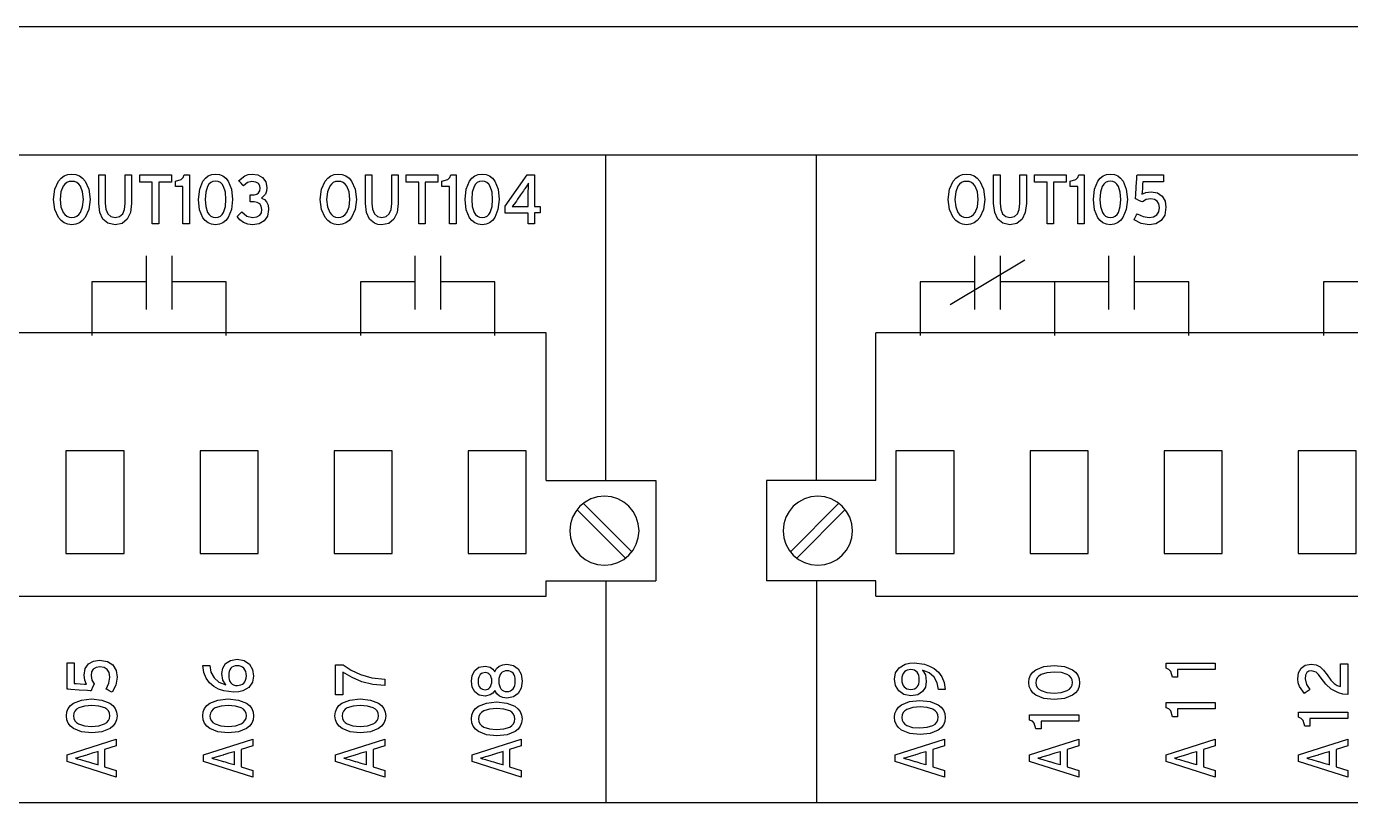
# Model space of a CAD drawing. Extents: x 0.2 to 17.5, y 0.2 to 4.9.
# Drawn here: x 2.579 to 5.535, y 3.139 to 4.874 of the extents above; entities that cross this region are included whole.
import ezdxf

# ---------------------------------------------------------------- set-up
doc = ezdxf.new("R2010")
doc.units = 0
doc.header["$MEASUREMENT"] = 0
doc.layers.get('0').update_dxf_attribs({"linetype": 'CONTINUOUS'})

msp = doc.modelspace()

# ---------------------------------------------------------------- linework, layer by layer
at = {"color": 7}
for p, q in [((0.4077, 4.874), (17.2567, 4.874)), ((3.8725, 3.8591), (3.8725, 4.5861)), ((4.3425, 3.8591), (4.3425, 4.5861)), ((2.8464, 4.2416), (2.8464, 4.3616)), ((2.9031, 4.3616), (2.9031, 4.2416)), ((3.4463, 4.2416), (3.4463, 4.3616)), ((3.5029, 4.3616), (3.5029, 4.2416)), ((4.8077, 4.3515), (4.641, 4.2514)), ((4.696, 4.2416), (4.696, 4.3616)), ((4.7526, 4.3616), (4.7526, 4.2416)), ((4.9959, 4.2416), (4.9959, 4.3616)), ((5.0525, 4.3616), (5.0525, 4.2416)), ((4.8742, 4.3033), (4.7526, 4.3033)), ((3.7394, 4.189), (1.4245, 4.189)), ((3.7394, 3.8591), (3.7394, 4.189)), ((6.7903, 4.189), (4.4754, 4.189)), ((4.4754, 3.8591), (4.4754, 4.189)), ((3.7394, 3.8591), (3.9839, 3.8591)), ((3.9839, 3.8591), (3.9839, 3.6346)), ((4.2309, 3.8591), (4.2309, 3.6346)), ((4.4754, 3.8591), (4.2309, 3.8591)), ((3.9163, 3.6858), (3.8077, 3.794)), ((3.9303, 3.6997), (3.822, 3.8083)), ((4.2845, 3.6997), (4.3928, 3.8083)), ((4.2986, 3.6858), (4.4069, 3.794)), ((3.7394, 3.6004), (3.7394, 3.6346)), ((3.7394, 3.6346), (3.9839, 3.6346)), ((3.8725, 3.6346), (3.8725, 3.1392)), ((4.4754, 3.6346), (4.2309, 3.6346)), ((4.3425, 3.6346), (4.3425, 3.1392)), ((4.4754, 3.6004), (4.4754, 3.6346)), ((1.4245, 3.6004), (3.7394, 3.6004)), ((4.4754, 3.6004), (6.7903, 3.6004))]:
    msp.add_line(p, q, dxfattribs=at)
for points in [[(9.3723, 3.8591), (9.3723, 4.5061), (9.3489, 4.5627), (9.2923, 4.5861), (9.2033, 4.5861), (8.952, 4.5861), (8.0548, 4.5861), (6.7864, 4.5861), (5.3324, 4.5861), (3.8783, 4.5861), (2.6099, 4.5861), (1.7127, 4.5861), (1.4614, 4.5861), (1.3724, 4.5861), (1.3158, 4.5627), (1.2924, 4.5061), (1.2924, 3.8591)], [(2.6796, 4.4308), (2.6708, 4.4319), (2.6628, 4.435), (2.6559, 4.44), (2.65, 4.4467), (2.6418, 4.4646), (2.6389, 4.4874), (2.6418, 4.5103), (2.65, 4.5282), (2.6559, 4.5349), (2.6628, 4.5399), (2.6708, 4.543), (2.6796, 4.5441), (2.6886, 4.543), (2.6966, 4.5399), (2.7036, 4.5349), (2.7095, 4.5282), (2.7176, 4.5103), (2.7205, 4.4874), (2.7176, 4.4646), (2.7095, 4.4467), (2.7036, 4.44), (2.6966, 4.435), (2.6886, 4.4319), (2.6796, 4.4308)], [(2.6796, 4.5278), (2.6737, 4.5271), (2.6685, 4.525), (2.664, 4.5216), (2.6603, 4.5169), (2.6554, 4.5042), (2.6537, 4.4874), (2.6554, 4.4707), (2.6603, 4.458), (2.664, 4.4533), (2.6685, 4.4499), (2.6737, 4.4478), (2.6796, 4.4471), (2.6856, 4.4478), (2.6908, 4.4499), (2.6953, 4.4533), (2.699, 4.458), (2.704, 4.4707), (2.7057, 4.4874), (2.704, 4.5042), (2.699, 4.5169), (2.6953, 4.5216), (2.6908, 4.525), (2.6856, 4.5271), (2.6796, 4.5278)], [(2.7763, 4.4308), (2.7606, 4.434), (2.7493, 4.4434), (2.7424, 4.4584), (2.7401, 4.4786), (2.7401, 4.4814), (2.7401, 4.4886), (2.7401, 4.5105), (2.7401, 4.5324), (2.7401, 4.5396), (2.7401, 4.5424), (2.7424, 4.5424), (2.7473, 4.5424), (2.7523, 4.5424), (2.7546, 4.5424), (2.7546, 4.5396), (2.7546, 4.5325), (2.7546, 4.5107), (2.7546, 4.4889), (2.7546, 4.4817), (2.7546, 4.479), (2.756, 4.4653), (2.7602, 4.4553), (2.7671, 4.4492), (2.7766, 4.4471), (2.7864, 4.4491), (2.7934, 4.455), (2.7975, 4.4647), (2.7988, 4.4779), (2.7988, 4.4807), (2.7988, 4.488), (2.7988, 4.5102), (2.7988, 4.5323), (2.7988, 4.5396), (2.7988, 4.5424), (2.8011, 4.5424), (2.806, 4.5424), (2.811, 4.5424), (2.8132, 4.5424), (2.8132, 4.5396), (2.8132, 4.5324), (2.8132, 4.5103), (2.8132, 4.4883), (2.8132, 4.481), (2.8132, 4.4783), (2.8108, 4.4578), (2.8037, 4.443), (2.7921, 4.4339), (2.7763, 4.4308)], [(2.928, 4.4325), (2.928, 4.4361), (2.928, 4.4456), (2.928, 4.4591), (2.928, 4.4746), (2.928, 4.49), (2.928, 4.5035), (2.928, 4.513), (2.928, 4.5166), (2.9253, 4.5166), (2.9195, 4.5166), (2.9137, 4.5166), (2.911, 4.5166), (2.911, 4.5184), (2.911, 4.5224), (2.911, 4.5263), (2.911, 4.5281), (2.9239, 4.5318), (2.9284, 4.5361), (2.9309, 4.5424), (2.9327, 4.5424), (2.9367, 4.5424), (2.9407, 4.5424), (2.9426, 4.5424), (2.9426, 4.5411), (2.9426, 4.5377), (2.9426, 4.5252), (2.9426, 4.5076), (2.9426, 4.4874), (2.9426, 4.4673), (2.9426, 4.4497), (2.9426, 4.4372), (2.9426, 4.4337), (2.9426, 4.4325), (2.9403, 4.4325), (2.9353, 4.4325), (2.9303, 4.4325), (2.928, 4.4325)], [(3.0007, 4.4308), (2.9919, 4.4319), (2.9843, 4.4349), (2.9778, 4.4399), (2.9725, 4.4465), (2.9653, 4.4644), (2.9629, 4.4874), (2.9654, 4.5103), (2.9726, 4.5282), (2.978, 4.5349), (2.9846, 4.5399), (2.9923, 4.543), (3.0011, 4.5441), (3.0098, 4.543), (3.0174, 4.5399), (3.0239, 4.535), (3.0292, 4.5283), (3.0363, 4.5105), (3.0387, 4.4874), (3.0363, 4.4646), (3.0291, 4.4467), (3.0237, 4.44), (3.0172, 4.435), (3.0095, 4.4319), (3.0007, 4.4308)], [(3.0007, 4.5281), (2.9949, 4.5273), (2.99, 4.5251), (2.986, 4.5214), (2.9828, 4.5166), (2.9788, 4.5037), (2.9775, 4.4874), (2.9788, 4.4714), (2.983, 4.4584), (2.9862, 4.4535), (2.9903, 4.4499), (2.9952, 4.4476), (3.0011, 4.4468), (3.0069, 4.4475), (3.0117, 4.4498), (3.0157, 4.4535), (3.0189, 4.4583), (3.0229, 4.4712), (3.0241, 4.4874), (3.0229, 4.5035), (3.0188, 4.5164), (3.0156, 4.5213), (3.0115, 4.525), (3.0066, 4.5273), (3.0007, 4.5281)], [(3.0833, 4.4308), (3.0731, 4.4321), (3.0634, 4.4356), (3.055, 4.4414), (3.0487, 4.4491), (3.0504, 4.4508), (3.0541, 4.4544), (3.0579, 4.458), (3.0596, 4.4596), (3.0704, 4.4502), (3.0833, 4.4471), (3.093, 4.4483), (3.0995, 4.4519), (3.1032, 4.4575), (3.1043, 4.4651), (3.103, 4.4725), (3.0993, 4.4777), (3.0938, 4.4807), (3.0869, 4.4817), (3.0779, 4.4817), (3.0779, 4.4842), (3.0779, 4.4896), (3.0779, 4.4951), (3.0779, 4.4976), (3.0867, 4.4976), (3.0926, 4.4988), (3.0968, 4.5021), (3.0994, 4.5069), (3.1002, 4.5129), (3.0994, 4.5178), (3.0965, 4.5226), (3.0909, 4.5263), (3.0821, 4.5278), (3.0719, 4.5251), (3.0633, 4.5176), (3.0616, 4.5194), (3.0579, 4.5234), (3.0541, 4.5273), (3.0524, 4.5291), (3.066, 4.5402), (3.0738, 4.5431), (3.0824, 4.5441), (3.0952, 4.5421), (3.1057, 4.5364), (3.1127, 4.527), (3.1153, 4.5142), (3.1144, 4.5055), (3.112, 4.4989), (3.1036, 4.4902), (3.1099, 4.487), (3.1148, 4.4818), (3.1181, 4.4745), (3.1192, 4.4651), (3.1168, 4.4503), (3.1097, 4.4395), (3.0984, 4.433), (3.0833, 4.4308)], [(3.2749, 4.4308), (3.266, 4.4319), (3.2581, 4.435), (3.2512, 4.44), (3.2453, 4.4467), (3.2372, 4.4646), (3.2344, 4.4874), (3.2372, 4.5103), (3.2453, 4.5282), (3.2512, 4.5349), (3.2581, 4.5399), (3.266, 4.543), (3.2749, 4.5441), (3.2838, 4.543), (3.2918, 4.5399), (3.2988, 4.5349), (3.3047, 4.5282), (3.3129, 4.5103), (3.3157, 4.4874), (3.3129, 4.4646), (3.3047, 4.4467), (3.2988, 4.44), (3.2918, 4.435), (3.2838, 4.4319), (3.2749, 4.4308)], [(3.2749, 4.5278), (3.269, 4.5271), (3.2638, 4.525), (3.2594, 4.5216), (3.2557, 4.5169), (3.2507, 4.5042), (3.2489, 4.4874), (3.2507, 4.4707), (3.2557, 4.458), (3.2594, 4.4533), (3.2638, 4.4499), (3.269, 4.4478), (3.2749, 4.4471), (3.2809, 4.4478), (3.2861, 4.4499), (3.2906, 4.4533), (3.2943, 4.458), (3.2993, 4.4707), (3.301, 4.4874), (3.2993, 4.5042), (3.2943, 4.5169), (3.2906, 4.5216), (3.2861, 4.525), (3.2809, 4.5271), (3.2749, 4.5278)], [(3.3717, 4.4308), (3.3633, 4.4316), (3.356, 4.434), (3.3447, 4.4434), (3.3379, 4.4584), (3.3356, 4.4786), (3.3356, 4.4814), (3.3356, 4.4886), (3.3356, 4.5105), (3.3356, 4.5324), (3.3356, 4.5396), (3.3356, 4.5424), (3.3378, 4.5424), (3.3428, 4.5424), (3.3477, 4.5424), (3.35, 4.5424), (3.35, 4.5396), (3.35, 4.5325), (3.35, 4.5107), (3.35, 4.4889), (3.35, 4.4817), (3.35, 4.479), (3.3514, 4.4653), (3.3555, 4.4553), (3.3624, 4.4492), (3.3719, 4.4471), (3.3817, 4.4491), (3.3886, 4.455), (3.3927, 4.4647), (3.3941, 4.4779), (3.3941, 4.4807), (3.3941, 4.488), (3.3941, 4.5102), (3.3941, 4.5323), (3.3941, 4.5396), (3.3941, 4.5424), (3.3963, 4.5424), (3.4013, 4.5424), (3.4062, 4.5424), (3.4085, 4.5424), (3.4085, 4.5396), (3.4085, 4.5324), (3.4085, 4.5103), (3.4085, 4.4883), (3.4085, 4.481), (3.4085, 4.4783), (3.4061, 4.4578), (3.399, 4.443), (3.3875, 4.4339), (3.3717, 4.4308)], [(3.5234, 4.4325), (3.5234, 4.4361), (3.5234, 4.4456), (3.5234, 4.4591), (3.5234, 4.4746), (3.5234, 4.49), (3.5234, 4.5035), (3.5234, 4.513), (3.5234, 4.5166), (3.5207, 4.5166), (3.5149, 4.5166), (3.509, 4.5166), (3.5063, 4.5166), (3.5063, 4.5184), (3.5063, 4.5224), (3.5063, 4.5263), (3.5063, 4.5281), (3.5192, 4.5318), (3.5236, 4.5361), (3.5261, 4.5424), (3.528, 4.5424), (3.532, 4.5424), (3.536, 4.5424), (3.5378, 4.5424), (3.5378, 4.5411), (3.5378, 4.5377), (3.5378, 4.5252), (3.5378, 4.5076), (3.5378, 4.4874), (3.5378, 4.4673), (3.5378, 4.4497), (3.5378, 4.4372), (3.5378, 4.4337), (3.5378, 4.4325), (3.5356, 4.4325), (3.5306, 4.4325), (3.5257, 4.4325), (3.5234, 4.4325)], [(3.596, 4.4308), (3.5872, 4.4319), (3.5796, 4.4349), (3.5731, 4.4399), (3.5677, 4.4465), (3.5606, 4.4644), (3.5582, 4.4874), (3.5606, 4.5103), (3.5679, 4.5282), (3.5733, 4.5349), (3.5799, 4.5399), (3.5875, 4.543), (3.5963, 4.5441), (3.6051, 4.543), (3.6127, 4.5399), (3.6191, 4.535), (3.6244, 4.5283), (3.6316, 4.5105), (3.634, 4.4874), (3.6315, 4.4646), (3.6243, 4.4467), (3.619, 4.44), (3.6124, 4.435), (3.6048, 4.4319), (3.596, 4.4308)], [(3.596, 4.5281), (3.5902, 4.5273), (3.5853, 4.5251), (3.5813, 4.5214), (3.5781, 4.5166), (3.574, 4.5037), (3.5728, 4.4874), (3.5741, 4.4714), (3.5782, 4.4584), (3.5815, 4.4535), (3.5856, 4.4499), (3.5905, 4.4476), (3.5963, 4.4468), (3.6021, 4.4475), (3.607, 4.4498), (3.6111, 4.4535), (3.6142, 4.4583), (3.6183, 4.4712), (3.6196, 4.4874), (3.6183, 4.5035), (3.6141, 4.5164), (3.6109, 4.5213), (3.6068, 4.525), (3.6019, 4.5273), (3.596, 4.5281)], [(4.6778, 4.4308), (4.6689, 4.4319), (4.661, 4.435), (4.654, 4.44), (4.6481, 4.4467), (4.64, 4.4646), (4.6371, 4.4874), (4.64, 4.5103), (4.6481, 4.5282), (4.654, 4.5349), (4.661, 4.5399), (4.6689, 4.543), (4.6778, 4.5441), (4.6867, 4.543), (4.6947, 4.5399), (4.7017, 4.5349), (4.7075, 4.5282), (4.7157, 4.5103), (4.7185, 4.4874), (4.7157, 4.4646), (4.7075, 4.4467), (4.7017, 4.44), (4.6947, 4.435), (4.6867, 4.4319), (4.6778, 4.4308)], [(4.6778, 4.5278), (4.6719, 4.5271), (4.6667, 4.525), (4.6623, 4.5216), (4.6586, 4.5169), (4.6536, 4.5042), (4.6519, 4.4874), (4.6536, 4.4707), (4.6586, 4.458), (4.6623, 4.4533), (4.6667, 4.4499), (4.6719, 4.4478), (4.6778, 4.4471), (4.6838, 4.4478), (4.689, 4.4499), (4.6935, 4.4533), (4.6972, 4.458), (4.7022, 4.4707), (4.7039, 4.4874), (4.7022, 4.5042), (4.6972, 4.5169), (4.6935, 4.5216), (4.689, 4.525), (4.6838, 4.5271), (4.6778, 4.5278)], [(4.7745, 4.4308), (4.7588, 4.434), (4.7475, 4.4434), (4.7407, 4.4584), (4.7384, 4.4786), (4.7384, 4.4814), (4.7384, 4.4886), (4.7384, 4.5105), (4.7384, 4.5324), (4.7384, 4.5396), (4.7384, 4.5424), (4.7406, 4.5424), (4.7456, 4.5424), (4.7505, 4.5424), (4.7528, 4.5424), (4.7528, 4.5396), (4.7528, 4.5325), (4.7528, 4.5107), (4.7528, 4.4889), (4.7528, 4.4817), (4.7528, 4.479), (4.7542, 4.4653), (4.7584, 4.4553), (4.7653, 4.4492), (4.7748, 4.4471), (4.7847, 4.4491), (4.7916, 4.455), (4.7957, 4.4647), (4.797, 4.4779), (4.797, 4.4807), (4.797, 4.488), (4.797, 4.5102), (4.797, 4.5323), (4.797, 4.5396), (4.797, 4.5424), (4.7993, 4.5424), (4.8042, 4.5424), (4.8092, 4.5424), (4.8114, 4.5424), (4.8114, 4.5396), (4.8114, 4.5324), (4.8114, 4.5103), (4.8114, 4.4883), (4.8114, 4.481), (4.8114, 4.4783), (4.809, 4.4578), (4.8019, 4.443), (4.7903, 4.4339), (4.7745, 4.4308)], [(4.9262, 4.4325), (4.9262, 4.4361), (4.9262, 4.4456), (4.9262, 4.4591), (4.9262, 4.4746), (4.9262, 4.49), (4.9262, 4.5035), (4.9262, 4.513), (4.9262, 4.5166), (4.9236, 4.5166), (4.9177, 4.5166), (4.9119, 4.5166), (4.9093, 4.5166), (4.9093, 4.5184), (4.9093, 4.5224), (4.9093, 4.5263), (4.9093, 4.5281), (4.9221, 4.5318), (4.9265, 4.5361), (4.9289, 4.5424), (4.9308, 4.5424), (4.9348, 4.5424), (4.9388, 4.5424), (4.9406, 4.5424), (4.9406, 4.5411), (4.9406, 4.5377), (4.9406, 4.5252), (4.9406, 4.5076), (4.9406, 4.4874), (4.9406, 4.4673), (4.9406, 4.4497), (4.9406, 4.4372), (4.9406, 4.4337), (4.9406, 4.4325), (4.9384, 4.4325), (4.9334, 4.4325), (4.9285, 4.4325), (4.9262, 4.4325)], [(4.9988, 4.4308), (4.9901, 4.4319), (4.9825, 4.4349), (4.976, 4.4399), (4.9707, 4.4465), (4.9635, 4.4644), (4.9611, 4.4874), (4.9636, 4.5103), (4.9708, 4.5282), (4.9762, 4.5349), (4.9827, 4.5399), (4.9904, 4.543), (4.9991, 4.5441), (5.0079, 4.543), (5.0155, 4.5399), (5.022, 4.535), (5.0274, 4.5283), (5.0345, 4.5105), (5.0369, 4.4874), (5.0345, 4.4646), (5.0272, 4.4467), (5.0218, 4.44), (5.0153, 4.435), (5.0076, 4.4319), (4.9988, 4.4308)], [(4.9988, 4.5281), (4.993, 4.5273), (4.9882, 4.5251), (4.9842, 4.5214), (4.981, 4.5166), (4.977, 4.5037), (4.9757, 4.4874), (4.977, 4.4714), (4.9811, 4.4584), (4.9843, 4.4535), (4.9884, 4.4499), (4.9933, 4.4476), (4.9991, 4.4468), (5.005, 4.4475), (5.0099, 4.4498), (5.0139, 4.4535), (5.0171, 4.4583), (5.0211, 4.4712), (5.0223, 4.4874), (5.021, 4.5035), (5.0169, 4.5164), (5.0137, 4.5213), (5.0096, 4.525), (5.0047, 4.5273), (4.9988, 4.5281)], [(5.0854, 4.4308), (5.0679, 4.4334), (5.0518, 4.4417), (5.0529, 4.4438), (5.0553, 4.4484), (5.0577, 4.4531), (5.0588, 4.4552), (5.0721, 4.4491), (5.0858, 4.4468), (5.0956, 4.4483), (5.1028, 4.4527), (5.1072, 4.4598), (5.1086, 4.4691), (5.1073, 4.4776), (5.1033, 4.4838), (5.0972, 4.4875), (5.0891, 4.4888), (5.0786, 4.4869), (5.0705, 4.4817), (5.0681, 4.4828), (5.0629, 4.4852), (5.0576, 4.4877), (5.0552, 4.4888), (5.0554, 4.4911), (5.0557, 4.4972), (5.0568, 4.5156), (5.058, 4.534), (5.0583, 4.5401), (5.0585, 4.5424), (5.061, 4.5424), (5.0677, 4.5424), (5.088, 4.5424), (5.1082, 4.5424), (5.1149, 4.5424), (5.1175, 4.5424), (5.1175, 4.5399), (5.1175, 4.5346), (5.1175, 4.5292), (5.1175, 4.5268), (5.1155, 4.5268), (5.1103, 4.5268), (5.0944, 4.5268), (5.0785, 4.5268), (5.0733, 4.5268), (5.0713, 4.5268), (5.0713, 4.5256), (5.0711, 4.5224), (5.0704, 4.5129), (5.0698, 4.5033), (5.0696, 4.5002), (5.0695, 4.499), (5.0785, 4.5031), (5.0902, 4.5047), (5.1046, 4.5021), (5.115, 4.4948), (5.1212, 4.4837), (5.1232, 4.4698), (5.1204, 4.4524), (5.1126, 4.4403), (5.1007, 4.4331), (5.0854, 4.4308)], [(3.6911, 4.5108), (3.6903, 4.5097), (3.6882, 4.5066), (3.6818, 4.4973), (3.6754, 4.4879), (3.6733, 4.4849), (3.6725, 4.4837), (3.6676, 4.4771), (3.6635, 4.4715), (3.6665, 4.4716), (3.6705, 4.4717), (3.6789, 4.4718), (3.6798, 4.4718), (3.6821, 4.4718), (3.6891, 4.4718), (3.6961, 4.4718), (3.6984, 4.4718), (3.6992, 4.4718), (3.6992, 4.4732), (3.6992, 4.4768), (3.6992, 4.4878), (3.6992, 4.4987), (3.6992, 4.5023), (3.6992, 4.5037), (3.6995, 4.5146), (3.6997, 4.5198), (3.6997, 4.5237), (3.6959, 4.5179), (3.6911, 4.5108)], [(2.8464, 4.3033), (2.7247, 4.3033), (2.7247, 4.1829)], [(3.0246, 4.1829), (3.0246, 4.3033), (2.9031, 4.3033)], [(3.4463, 4.3033), (3.3246, 4.3033), (3.3246, 4.1829)], [(3.6243, 4.1829), (3.6243, 4.3033), (3.5029, 4.3033)], [(4.696, 4.3033), (4.5742, 4.3033), (4.5742, 4.1829)], [(4.9959, 4.3033), (4.8742, 4.3033), (4.8742, 4.1829)], [(5.1739, 4.1829), (5.1739, 4.3033), (5.0525, 4.3033)], [(5.5964, 4.3033), (5.4747, 4.3033), (5.4747, 4.1829)], [(2.6667, 3.6957), (2.7964, 3.6957), (2.7964, 3.9252), (2.6667, 3.9252), (2.6667, 3.6957)], [(2.9661, 3.6957), (3.0958, 3.6957), (3.0958, 3.9252), (2.9661, 3.9252), (2.9661, 3.6957)], [(3.2654, 3.6957), (3.3951, 3.6957), (3.3951, 3.9252), (3.2654, 3.9252), (3.2654, 3.6957)], [(3.5648, 3.6957), (3.6945, 3.6957), (3.6945, 3.9252), (3.5648, 3.9252), (3.5648, 3.6957)], [(4.65, 3.9252), (4.5203, 3.9252), (4.5203, 3.6957), (4.65, 3.6957), (4.65, 3.9252)], [(4.8197, 3.6957), (4.9494, 3.6957), (4.9494, 3.9252), (4.8197, 3.9252), (4.8197, 3.6957)], [(5.119, 3.6957), (5.2487, 3.6957), (5.2487, 3.9252), (5.119, 3.9252), (5.119, 3.6957)], [(5.4184, 3.6957), (5.5481, 3.6957), (5.5481, 3.9252), (5.4184, 3.9252), (5.4184, 3.6957)], [(3.9464, 3.7469), (3.9449, 3.7625), (3.9404, 3.777), (3.9332, 3.7901), (3.9238, 3.8016), (3.9124, 3.811), (3.8992, 3.8181), (3.8847, 3.8226), (3.8691, 3.8242), (3.8535, 3.8226), (3.839, 3.8181), (3.8259, 3.811), (3.8144, 3.8016), (3.805, 3.7901), (3.7979, 3.777), (3.7934, 3.7625), (3.7918, 3.7469), (3.7934, 3.7313), (3.7979, 3.7168), (3.805, 3.7036), (3.8144, 3.6922), (3.8259, 3.6828), (3.839, 3.6756), (3.8535, 3.6711), (3.8691, 3.6696), (3.8847, 3.6711), (3.8992, 3.6756), (3.9124, 3.6828), (3.9238, 3.6922), (3.9332, 3.7036), (3.9404, 3.7168), (3.9449, 3.7313), (3.9464, 3.7469), (3.9464, 3.7469), (3.9464, 3.7469)], [(4.423, 3.7469), (4.4214, 3.7625), (4.4169, 3.777), (4.4098, 3.7901), (4.4004, 3.8016), (4.3889, 3.811), (4.3758, 3.8181), (4.3613, 3.8226), (4.3457, 3.8242), (4.3301, 3.8226), (4.3156, 3.8181), (4.3025, 3.811), (4.291, 3.8016), (4.2816, 3.7901), (4.2745, 3.777), (4.27, 3.7625), (4.2684, 3.7469), (4.27, 3.7313), (4.2745, 3.7168), (4.2816, 3.7036), (4.291, 3.6922), (4.3025, 3.6828), (4.3156, 3.6756), (4.3301, 3.6711), (4.3457, 3.6696), (4.3613, 3.6711), (4.3758, 3.6756), (4.3889, 3.6828), (4.4004, 3.6922), (4.4098, 3.7036), (4.4169, 3.7168), (4.4214, 3.7313), (4.423, 3.7469), (4.423, 3.7469), (4.423, 3.7469)], [(1.2924, 3.6346), (1.2924, 3.2193), (1.3158, 3.1626), (1.3724, 3.1392), (1.4614, 3.1392), (1.7127, 3.1392), (2.6099, 3.1392), (3.8783, 3.1392), (5.3324, 3.1392), (6.7864, 3.1392), (8.0548, 3.1392), (8.952, 3.1392), (9.2033, 3.1392), (9.2923, 3.1392), (9.3489, 3.1626), (9.3723, 3.2193), (9.3723, 3.6346)], [(3.0857, 3.422), (3.0832, 3.408), (3.0754, 3.3966), (3.0618, 3.3889), (3.0526, 3.3868), (3.0418, 3.3861), (3.019, 3.389), (3.0076, 3.3929), (2.9968, 3.3987), (2.9874, 3.4067), (2.9797, 3.417), (2.9745, 3.4298), (2.9722, 3.4454), (2.9747, 3.4454), (2.98, 3.4454), (2.9854, 3.4454), (2.9878, 3.4454), (2.9906, 3.4303), (2.9974, 3.4179), (3.0084, 3.4084), (3.0234, 3.402), (3.0167, 3.413), (3.0146, 3.4275), (3.0167, 3.4398), (3.0231, 3.4501), (3.0338, 3.4571), (3.049, 3.4597), (3.0649, 3.4568), (3.0764, 3.4489), (3.0833, 3.4369), (3.0857, 3.422)], [(2.7808, 3.4193), (2.7783, 3.4019), (2.77, 3.3858), (2.7679, 3.3869), (2.7632, 3.3893), (2.7585, 3.3918), (2.7564, 3.3929), (2.7626, 3.4061), (2.7649, 3.4197), (2.7634, 3.4296), (2.759, 3.4368), (2.7519, 3.4412), (2.7425, 3.4427), (2.7339, 3.4413), (2.7278, 3.4373), (2.7241, 3.4311), (2.7228, 3.4231), (2.7247, 3.4126), (2.7298, 3.4044), (2.7287, 3.402), (2.7263, 3.3968), (2.7239, 3.3915), (2.7228, 3.3891), (2.7205, 3.3893), (2.7145, 3.3897), (2.6961, 3.3908), (2.6776, 3.392), (2.6716, 3.3924), (2.6693, 3.3925), (2.6693, 3.3951), (2.6693, 3.4018), (2.6693, 3.422), (2.6693, 3.4423), (2.6693, 3.449), (2.6693, 3.4515), (2.6717, 3.4515), (2.6771, 3.4515), (2.6824, 3.4515), (2.6849, 3.4515), (2.6849, 3.4496), (2.6849, 3.4443), (2.6849, 3.4285), (2.6849, 3.4126), (2.6849, 3.4074), (2.6849, 3.4054), (2.6861, 3.4053), (2.6892, 3.4051), (2.6988, 3.4044), (2.7083, 3.4037), (2.7115, 3.4035), (2.7127, 3.4034), (2.7086, 3.4126), (2.7071, 3.4241), (2.7097, 3.4386), (2.717, 3.449), (2.728, 3.4552), (2.7418, 3.4573), (2.7592, 3.4545), (2.7714, 3.4467), (2.7785, 3.4347), (2.7808, 3.4193)], [(3.0302, 3.4234), (3.0305, 3.4184), (3.0314, 3.414), (3.0329, 3.4101), (3.0351, 3.4068), (3.0378, 3.4042), (3.0411, 3.4023), (3.045, 3.4011), (3.0496, 3.4007), (3.0572, 3.4021), (3.0606, 3.4038), (3.0636, 3.4062), (3.066, 3.4093), (3.0679, 3.4131), (3.0691, 3.4176), (3.0696, 3.4227), (3.0692, 3.4279), (3.0681, 3.4324), (3.0664, 3.4362), (3.0641, 3.4394), (3.0612, 3.4419), (3.0578, 3.4436), (3.0538, 3.4447), (3.0494, 3.4451), (3.0448, 3.4447), (3.0408, 3.4436), (3.0375, 3.4418), (3.0348, 3.4393), (3.0328, 3.4362), (3.0314, 3.4325), (3.0305, 3.4282), (3.0302, 3.4234)], [(3.379, 3.4153), (3.379, 3.413), (3.379, 3.408), (3.379, 3.403), (3.379, 3.4007), (3.352, 3.4031), (3.3277, 3.4091), (3.3055, 3.4184), (3.285, 3.4305), (3.285, 3.4283), (3.285, 3.4226), (3.285, 3.4053), (3.285, 3.3879), (3.285, 3.3822), (3.285, 3.38), (3.2825, 3.38), (3.277, 3.38), (3.2715, 3.38), (3.2689, 3.38), (3.2689, 3.3829), (3.2689, 3.3905), (3.2689, 3.4136), (3.2689, 3.4366), (3.2689, 3.4442), (3.2689, 3.4471), (3.2715, 3.4471), (3.2772, 3.4471), (3.283, 3.4471), (3.2856, 3.4471), (3.3033, 3.4354), (3.3248, 3.4253), (3.3501, 3.4182), (3.379, 3.4153)], [(3.6853, 3.4105), (3.6831, 3.3948), (3.6766, 3.3829), (3.666, 3.3755), (3.6516, 3.3729), (3.6424, 3.374), (3.6348, 3.3773), (3.6287, 3.3826), (3.6243, 3.3898), (3.6199, 3.3837), (3.6144, 3.3797), (3.6031, 3.3769), (3.5893, 3.3796), (3.5796, 3.3868), (3.574, 3.3975), (3.5721, 3.4108), (3.5739, 3.4234), (3.5795, 3.4341), (3.589, 3.4416), (3.6028, 3.4444), (3.6142, 3.4417), (3.6199, 3.4377), (3.6243, 3.4315), (3.6284, 3.4385), (3.6343, 3.4438), (3.642, 3.4473), (3.6516, 3.4485), (3.666, 3.4458), (3.6766, 3.4381), (3.6831, 3.4262), (3.6853, 3.4105)], [(3.587, 3.4105), (3.5873, 3.4057), (3.5883, 3.4017), (3.5897, 3.3984), (3.5917, 3.3958), (3.594, 3.3939), (3.5967, 3.3925), (3.6026, 3.3915), (3.6058, 3.3919), (3.6087, 3.3929), (3.6112, 3.3945), (3.6135, 3.3967), (3.6152, 3.3995), (3.6166, 3.4028), (3.6174, 3.4066), (3.6177, 3.4108), (3.6174, 3.4152), (3.6166, 3.419), (3.6152, 3.4222), (3.6135, 3.4249), (3.6113, 3.427), (3.6089, 3.4286), (3.6033, 3.4298), (3.5972, 3.4288), (3.5945, 3.4274), (3.592, 3.4254), (3.59, 3.4227), (3.5884, 3.4194), (3.5874, 3.4153), (3.587, 3.4105)], [(3.6333, 3.4105), (3.6336, 3.4051), (3.6345, 3.4005), (3.6361, 3.3965), (3.6381, 3.3933), (3.6407, 3.3907), (3.6438, 3.3889), (3.6473, 3.3878), (3.6513, 3.3875), (3.6554, 3.3878), (3.6592, 3.389), (3.6624, 3.3909), (3.6651, 3.3936), (3.6673, 3.3969), (3.6689, 3.4009), (3.6699, 3.4056), (3.6702, 3.4108), (3.6699, 3.4162), (3.6689, 3.4209), (3.6673, 3.4248), (3.6652, 3.4281), (3.6625, 3.4306), (3.6594, 3.4324), (3.656, 3.4335), (3.6521, 3.4339), (3.6479, 3.4336), (3.6442, 3.4325), (3.641, 3.4308), (3.6383, 3.4283), (3.6362, 3.4251), (3.6346, 3.421), (3.6336, 3.4162), (3.6333, 3.4105)], [(4.6304, 3.3919), (4.628, 3.3919), (4.6227, 3.3919), (4.6173, 3.3919), (4.6149, 3.3919), (4.6121, 3.407), (4.6053, 3.4194), (4.5943, 3.4289), (4.5792, 3.4353), (4.5859, 3.4245), (4.588, 3.4098), (4.5859, 3.3975), (4.5795, 3.3872), (4.5688, 3.3802), (4.5536, 3.3776), (4.5378, 3.3805), (4.5263, 3.3886), (4.5193, 3.4005), (4.5169, 3.4153), (4.5194, 3.4293), (4.5273, 3.4407), (4.5409, 3.4484), (4.5501, 3.4505), (4.5609, 3.4512), (4.5836, 3.4483), (4.595, 3.4444), (4.6058, 3.4386), (4.6153, 3.4306), (4.6229, 3.4203), (4.6281, 3.4075), (4.6304, 3.3919)], [(4.533, 3.4146), (4.5334, 3.4094), (4.5345, 3.4049), (4.5362, 3.4011), (4.5385, 3.3979), (4.5414, 3.3954), (4.5448, 3.3936), (4.5488, 3.3926), (4.5532, 3.3922), (4.5578, 3.3926), (4.5618, 3.3937), (4.5651, 3.3955), (4.5678, 3.398), (4.5698, 3.4011), (4.5712, 3.4048), (4.5721, 3.4091), (4.5724, 3.4139), (4.5721, 3.419), (4.5712, 3.4235), (4.5697, 3.4273), (4.5676, 3.4306), (4.5649, 3.4332), (4.5616, 3.4351), (4.5577, 3.4362), (4.5532, 3.4366), (4.5456, 3.4352), (4.5421, 3.4335), (4.5391, 3.4311), (4.5366, 3.428), (4.5347, 3.4242), (4.5335, 3.4197), (4.533, 3.4146)], [(4.9303, 3.4071), (4.9292, 3.3984), (4.9261, 3.3908), (4.9212, 3.3843), (4.9145, 3.379), (4.8966, 3.3719), (4.8737, 3.3695), (4.8508, 3.3719), (4.8328, 3.3792), (4.8261, 3.3846), (4.8211, 3.3911), (4.8179, 3.3987), (4.8169, 3.4075), (4.8179, 3.4163), (4.821, 3.424), (4.826, 3.4305), (4.8326, 3.4359), (4.8505, 3.443), (4.8733, 3.4454), (4.8963, 3.443), (4.9143, 3.4357), (4.9211, 3.4303), (4.9261, 3.4237), (4.9292, 3.416), (4.9303, 3.4071)], [(4.8328, 3.4071), (4.8336, 3.4014), (4.8359, 3.3965), (4.8395, 3.3925), (4.8444, 3.3894), (4.8573, 3.3853), (4.8733, 3.3841), (4.8895, 3.3854), (4.9025, 3.3895), (4.9074, 3.3928), (4.9111, 3.3968), (4.9134, 3.4017), (4.9142, 3.4075), (4.9134, 3.4133), (4.9111, 3.4183), (4.9074, 3.4223), (4.9026, 3.4255), (4.8897, 3.4296), (4.8737, 3.4309), (4.8575, 3.4295), (4.8446, 3.4253), (4.8396, 3.4221), (4.8359, 3.418), (4.8336, 3.413), (4.8328, 3.4071)], [(5.2333, 3.4366), (5.2296, 3.4366), (5.2201, 3.4366), (5.2066, 3.4366), (5.1912, 3.4366), (5.1758, 3.4366), (5.1623, 3.4366), (5.1528, 3.4366), (5.1492, 3.4366), (5.1492, 3.4339), (5.1492, 3.428), (5.1492, 3.422), (5.1492, 3.4193), (5.1474, 3.4193), (5.1434, 3.4193), (5.1394, 3.4193), (5.1376, 3.4193), (5.1338, 3.4325), (5.1296, 3.4369), (5.1234, 3.4393), (5.1234, 3.4411), (5.1234, 3.4451), (5.1234, 3.4491), (5.1234, 3.4509), (5.1246, 3.4509), (5.1281, 3.4509), (5.1406, 3.4509), (5.1582, 3.4509), (5.1783, 3.4509), (5.1985, 3.4509), (5.2161, 3.4509), (5.2285, 3.4509), (5.232, 3.4509), (5.2333, 3.4509), (5.2333, 3.4486), (5.2333, 3.4437), (5.2333, 3.4388), (5.2333, 3.4366)], [(5.5291, 3.3807), (5.5178, 3.3818), (5.5081, 3.3842), (5.4922, 3.3924), (5.4799, 3.404), (5.4698, 3.4176), (5.4638, 3.4256), (5.4586, 3.4306), (5.4484, 3.4339), (5.4424, 3.4329), (5.4378, 3.4297), (5.4349, 3.424), (5.4338, 3.4156), (5.4368, 3.4033), (5.4448, 3.3922), (5.4429, 3.3908), (5.4386, 3.3876), (5.4343, 3.3845), (5.4323, 3.383), (5.4214, 3.3983), (5.4184, 3.407), (5.4174, 3.4159), (5.4192, 3.4295), (5.4248, 3.4397), (5.4342, 3.4462), (5.4474, 3.4485), (5.4585, 3.4471), (5.4673, 3.4428), (5.475, 3.4353), (5.483, 3.4244), (5.4915, 3.4129), (5.4988, 3.4054), (5.5056, 3.401), (5.513, 3.3986), (5.513, 3.4008), (5.513, 3.4066), (5.513, 3.4241), (5.513, 3.4416), (5.513, 3.4473), (5.513, 3.4495), (5.5155, 3.4495), (5.5211, 3.4495), (5.5266, 3.4495), (5.5291, 3.4495), (5.5291, 3.4465), (5.5291, 3.4387), (5.5291, 3.4151), (5.5291, 3.3914), (5.5291, 3.3836), (5.5291, 3.3807)], [(2.7808, 3.3329), (2.7798, 3.3241), (2.7767, 3.3165), (2.7717, 3.3101), (2.7651, 3.3048), (2.7472, 3.2976), (2.7244, 3.2952), (2.7014, 3.2976), (2.6834, 3.3048), (2.6767, 3.3102), (2.6718, 3.3167), (2.6686, 3.3244), (2.6676, 3.3332), (2.6686, 3.3419), (2.6717, 3.3495), (2.6767, 3.356), (2.6833, 3.3613), (2.7012, 3.3684), (2.724, 3.3708), (2.7469, 3.3684), (2.7649, 3.3611), (2.7716, 3.3558), (2.7766, 3.3492), (2.7798, 3.3416), (2.7808, 3.3329)], [(3.0857, 3.3329), (3.0846, 3.3241), (3.0815, 3.3165), (3.0766, 3.3101), (3.0699, 3.3048), (3.052, 3.2976), (3.029, 3.2952), (3.0061, 3.2976), (2.9882, 3.3048), (2.9815, 3.3102), (2.9764, 3.3167), (2.9733, 3.3244), (2.9722, 3.3332), (2.9733, 3.3419), (2.9764, 3.3495), (2.9814, 3.356), (2.988, 3.3613), (3.0059, 3.3684), (3.0289, 3.3708), (3.0518, 3.3684), (3.0697, 3.3611), (3.0765, 3.3558), (3.0815, 3.3492), (3.0846, 3.3416), (3.0857, 3.3329)], [(3.3807, 3.3329), (3.3796, 3.3241), (3.3765, 3.3165), (3.3716, 3.3101), (3.3649, 3.3048), (3.347, 3.2976), (3.324, 3.2952), (3.3011, 3.2976), (3.2832, 3.3048), (3.2765, 3.3102), (3.2714, 3.3167), (3.2683, 3.3244), (3.2672, 3.3332), (3.2683, 3.3419), (3.2714, 3.3495), (3.2763, 3.356), (3.283, 3.3613), (3.3009, 3.3684), (3.3237, 3.3708), (3.3467, 3.3684), (3.3647, 3.3611), (3.3715, 3.3558), (3.3765, 3.3492), (3.3796, 3.3416), (3.3807, 3.3329)], [(2.6835, 3.3329), (2.6843, 3.3271), (2.6866, 3.3222), (2.6903, 3.3182), (2.6951, 3.3149), (2.708, 3.3108), (2.724, 3.3095), (2.7401, 3.3108), (2.7531, 3.315), (2.758, 3.3182), (2.7618, 3.3223), (2.7641, 3.3273), (2.7649, 3.3332), (2.7641, 3.3391), (2.7618, 3.344), (2.7582, 3.3479), (2.7533, 3.3511), (2.7404, 3.355), (2.7244, 3.3563), (2.7083, 3.355), (2.6953, 3.3509), (2.6904, 3.3477), (2.6867, 3.3437), (2.6843, 3.3387), (2.6835, 3.3329)], [(2.9883, 3.3329), (2.9891, 3.3271), (2.9914, 3.3222), (2.995, 3.3182), (2.9999, 3.3149), (3.0127, 3.3108), (3.0289, 3.3095), (3.045, 3.3108), (3.0579, 3.315), (3.0628, 3.3182), (3.0664, 3.3223), (3.0688, 3.3273), (3.0696, 3.3332), (3.0688, 3.3391), (3.0665, 3.344), (3.0629, 3.3479), (3.058, 3.3511), (3.0452, 3.355), (3.029, 3.3563), (3.013, 3.355), (3, 3.3509), (2.9951, 3.3477), (2.9915, 3.3437), (2.9892, 3.3387), (2.9883, 3.3329)], [(3.2832, 3.3329), (3.284, 3.3271), (3.2863, 3.3222), (3.2899, 3.3182), (3.2948, 3.3149), (3.3076, 3.3108), (3.3237, 3.3095), (3.3399, 3.3108), (3.3528, 3.315), (3.3578, 3.3182), (3.3614, 3.3223), (3.3638, 3.3273), (3.3646, 3.3332), (3.3638, 3.3391), (3.3615, 3.344), (3.3578, 3.3479), (3.3529, 3.3511), (3.3401, 3.355), (3.324, 3.3563), (3.3079, 3.355), (3.295, 3.3509), (3.29, 3.3477), (3.2863, 3.3437), (3.284, 3.3387), (3.2832, 3.3329)], [(3.6853, 3.3261), (3.6843, 3.3172), (3.6812, 3.3096), (3.6762, 3.303), (3.6696, 3.2977), (3.6517, 3.2905), (3.6289, 3.2881), (3.6059, 3.2906), (3.588, 3.2978), (3.5812, 3.3032), (3.5763, 3.3097), (3.5732, 3.3173), (3.5721, 3.3261), (3.5731, 3.3349), (3.5762, 3.3426), (3.5812, 3.3491), (3.5878, 3.3545), (3.6057, 3.3616), (3.6285, 3.3641), (3.6514, 3.3616), (3.6694, 3.3543), (3.6761, 3.349), (3.6811, 3.3425), (3.6843, 3.3348), (3.6853, 3.3261)], [(3.588, 3.3261), (3.5888, 3.3202), (3.5911, 3.3153), (3.5948, 3.3112), (3.5996, 3.308), (3.6125, 3.304), (3.6285, 3.3027), (3.6447, 3.304), (3.6576, 3.3081), (3.6626, 3.3114), (3.6663, 3.3154), (3.6686, 3.3203), (3.6694, 3.3261), (3.6686, 3.3319), (3.6663, 3.3369), (3.6627, 3.3409), (3.6578, 3.3441), (3.6449, 3.3482), (3.6289, 3.3495), (3.6128, 3.3482), (3.5998, 3.344), (3.5949, 3.3408), (3.5912, 3.3367), (3.5888, 3.3319), (3.588, 3.3261)], [(4.6304, 3.3295), (4.6293, 3.3207), (4.6262, 3.3131), (4.6213, 3.3066), (4.6146, 3.3012), (4.5967, 3.2939), (4.5739, 3.2915), (4.5509, 3.2939), (4.5329, 3.3012), (4.5262, 3.3067), (4.5211, 3.3132), (4.518, 3.321), (4.5169, 3.3298), (4.518, 3.3385), (4.5211, 3.3461), (4.5261, 3.3526), (4.5328, 3.3579), (4.5507, 3.365), (4.5736, 3.3674), (4.5965, 3.365), (4.6144, 3.3577), (4.6212, 3.3524), (4.6262, 3.3458), (4.6293, 3.3382), (4.6304, 3.3295)], [(4.533, 3.3295), (4.5338, 3.3236), (4.5361, 3.3187), (4.5398, 3.3146), (4.5447, 3.3114), (4.5575, 3.3073), (4.5736, 3.3061), (4.5897, 3.3074), (4.6026, 3.3116), (4.6076, 3.3148), (4.6113, 3.3189), (4.6136, 3.3239), (4.6144, 3.3298), (4.6136, 3.3356), (4.6113, 3.3404), (4.6077, 3.3444), (4.6028, 3.3476), (4.59, 3.3516), (4.5739, 3.3529), (4.5578, 3.3516), (4.5448, 3.3475), (4.5399, 3.3443), (4.5362, 3.3403), (4.5339, 3.3353), (4.533, 3.3295)], [(5.2333, 3.3485), (5.2296, 3.3485), (5.2201, 3.3485), (5.2066, 3.3485), (5.1912, 3.3485), (5.1758, 3.3485), (5.1623, 3.3485), (5.1528, 3.3485), (5.1492, 3.3485), (5.1492, 3.3458), (5.1492, 3.3398), (5.1492, 3.3339), (5.1492, 3.3312), (5.1474, 3.3312), (5.1434, 3.3312), (5.1394, 3.3312), (5.1376, 3.3312), (5.1338, 3.3443), (5.1296, 3.3488), (5.1234, 3.3512), (5.1234, 3.353), (5.1234, 3.3569), (5.1234, 3.3609), (5.1234, 3.3627), (5.1246, 3.3627), (5.1281, 3.3627), (5.1406, 3.3627), (5.1582, 3.3627), (5.1783, 3.3627), (5.1985, 3.3627), (5.2161, 3.3627), (5.2285, 3.3627), (5.232, 3.3627), (5.2333, 3.3627), (5.2333, 3.3605), (5.2333, 3.3556), (5.2333, 3.3507), (5.2333, 3.3485)], [(5.5291, 3.3271), (5.5255, 3.3271), (5.5159, 3.3271), (5.5024, 3.3271), (5.487, 3.3271), (5.4715, 3.3271), (5.458, 3.3271), (5.4485, 3.3271), (5.4448, 3.3271), (5.4448, 3.3244), (5.4448, 3.3184), (5.4448, 3.3125), (5.4448, 3.3098), (5.4431, 3.3098), (5.4392, 3.3098), (5.4353, 3.3098), (5.4335, 3.3098), (5.4296, 3.3227), (5.4254, 3.3272), (5.4191, 3.3298), (5.4191, 3.3316), (5.4191, 3.3356), (5.4191, 3.3395), (5.4191, 3.3413), (5.4203, 3.3413), (5.4238, 3.3413), (5.4363, 3.3413), (5.4539, 3.3413), (5.4741, 3.3413), (5.4943, 3.3413), (5.5119, 3.3413), (5.5244, 3.3413), (5.5279, 3.3413), (5.5291, 3.3413), (5.5291, 3.3391), (5.5291, 3.3342), (5.5291, 3.3293), (5.5291, 3.3271)], [(4.9286, 3.321), (4.925, 3.321), (4.9154, 3.321), (4.9019, 3.321), (4.8865, 3.321), (4.871, 3.321), (4.8575, 3.321), (4.8479, 3.321), (4.8443, 3.321), (4.8443, 3.3183), (4.8443, 3.3123), (4.8443, 3.3064), (4.8443, 3.3037), (4.8425, 3.3037), (4.8386, 3.3037), (4.8346, 3.3037), (4.8328, 3.3037), (4.8291, 3.3169), (4.8248, 3.3213), (4.8186, 3.3237), (4.8186, 3.3255), (4.8186, 3.3295), (4.8186, 3.3334), (4.8186, 3.3352), (4.8198, 3.3352), (4.8233, 3.3352), (4.8357, 3.3352), (4.8534, 3.3352), (4.8736, 3.3352), (4.8938, 3.3352), (4.9114, 3.3352), (4.9239, 3.3352), (4.9274, 3.3352), (4.9286, 3.3352), (4.9286, 3.333), (4.9286, 3.3281), (4.9286, 3.3232), (4.9286, 3.321)], [(2.713, 3.2454), (2.6992, 3.2413), (2.6926, 3.2395), (2.6878, 3.2383), (2.6926, 3.2371), (2.6992, 3.2353), (2.7132, 3.2311), (2.7143, 3.2308), (2.7171, 3.23), (2.7257, 3.2274), (2.7344, 3.2248), (2.7372, 3.224), (2.7383, 3.2237), (2.7383, 3.2249), (2.7383, 3.2283), (2.7383, 3.2384), (2.7383, 3.2486), (2.7383, 3.2519), (2.7383, 3.2532), (2.7372, 3.2528), (2.7343, 3.252), (2.7256, 3.2493), (2.717, 3.2466), (2.7141, 3.2457), (2.713, 3.2454)], [(3.0178, 3.2454), (3.0039, 3.2413), (2.9973, 3.2395), (2.9926, 3.2383), (2.9973, 3.2371), (3.0039, 3.2353), (3.018, 3.2311), (3.0191, 3.2308), (3.0219, 3.23), (3.0306, 3.2274), (3.0392, 3.2248), (3.042, 3.224), (3.0431, 3.2237), (3.0431, 3.2249), (3.0431, 3.2283), (3.0431, 3.2384), (3.0431, 3.2486), (3.0431, 3.2519), (3.0431, 3.2532), (3.042, 3.2528), (3.0392, 3.252), (3.0305, 3.2493), (3.0218, 3.2466), (3.0189, 3.2457), (3.0178, 3.2454)], [(3.3129, 3.2454), (3.2989, 3.2413), (3.2923, 3.2395), (3.2874, 3.2383), (3.2923, 3.2371), (3.2989, 3.2353), (3.3129, 3.2311), (3.3139, 3.2308), (3.3168, 3.23), (3.3255, 3.2274), (3.3342, 3.2248), (3.337, 3.224), (3.3381, 3.2237), (3.3381, 3.2249), (3.3381, 3.2283), (3.3381, 3.2384), (3.3381, 3.2486), (3.3381, 3.2519), (3.3381, 3.2532), (3.337, 3.2528), (3.3342, 3.252), (3.3255, 3.2493), (3.3168, 3.2466), (3.3139, 3.2457), (3.3129, 3.2454)], [(3.6175, 3.2454), (3.6037, 3.2413), (3.5971, 3.2395), (3.5923, 3.2383), (3.5971, 3.2371), (3.6037, 3.2353), (3.6177, 3.2311), (3.6188, 3.2308), (3.6216, 3.23), (3.6302, 3.2274), (3.6389, 3.2248), (3.6417, 3.224), (3.6428, 3.2237), (3.6428, 3.2249), (3.6428, 3.2283), (3.6428, 3.2384), (3.6428, 3.2486), (3.6428, 3.2519), (3.6428, 3.2532), (3.6417, 3.2528), (3.6388, 3.252), (3.6302, 3.2493), (3.6215, 3.2466), (3.6186, 3.2457), (3.6175, 3.2454)], [(4.5625, 3.2454), (4.5488, 3.2413), (4.5421, 3.2395), (4.5373, 3.2383), (4.5421, 3.2371), (4.5487, 3.2353), (4.5627, 3.2311), (4.5638, 3.2308), (4.5666, 3.23), (4.5753, 3.2274), (4.5839, 3.2248), (4.5867, 3.224), (4.5878, 3.2237), (4.5878, 3.2249), (4.5878, 3.2283), (4.5878, 3.2384), (4.5878, 3.2486), (4.5878, 3.2519), (4.5878, 3.2532), (4.5867, 3.2528), (4.5839, 3.252), (4.5752, 3.2493), (4.5665, 3.2466), (4.5636, 3.2457), (4.5625, 3.2454)], [(4.8625, 3.2454), (4.8485, 3.2413), (4.8419, 3.2395), (4.837, 3.2383), (4.8419, 3.2371), (4.8485, 3.2353), (4.8625, 3.2311), (4.8636, 3.2308), (4.8664, 3.23), (4.8751, 3.2274), (4.8838, 3.2248), (4.8866, 3.224), (4.8877, 3.2237), (4.8877, 3.2249), (4.8877, 3.2283), (4.8877, 3.2384), (4.8877, 3.2486), (4.8877, 3.2519), (4.8877, 3.2532), (4.8866, 3.2528), (4.8838, 3.252), (4.8751, 3.2493), (4.8664, 3.2466), (4.8636, 3.2457), (4.8625, 3.2454)], [(5.1671, 3.2454), (5.1534, 3.2413), (5.1467, 3.2395), (5.1419, 3.2383), (5.1467, 3.2371), (5.1533, 3.2353), (5.1673, 3.2311), (5.1684, 3.2308), (5.1712, 3.23), (5.1799, 3.2274), (5.1885, 3.2248), (5.1913, 3.224), (5.1924, 3.2237), (5.1924, 3.2249), (5.1924, 3.2283), (5.1924, 3.2384), (5.1924, 3.2486), (5.1924, 3.2519), (5.1924, 3.2532), (5.1913, 3.2528), (5.1884, 3.252), (5.1798, 3.2493), (5.1711, 3.2466), (5.1682, 3.2457), (5.1671, 3.2454)], [(5.463, 3.2454), (5.4491, 3.2413), (5.4425, 3.2395), (5.4377, 3.2383), (5.4425, 3.2371), (5.4491, 3.2353), (5.4632, 3.2311), (5.4642, 3.2308), (5.4671, 3.23), (5.4757, 3.2274), (5.4843, 3.2248), (5.4872, 3.224), (5.4882, 3.2237), (5.4882, 3.2249), (5.4882, 3.2283), (5.4882, 3.2384), (5.4882, 3.2486), (5.4882, 3.2519), (5.4882, 3.2532), (5.4872, 3.2528), (5.4843, 3.252), (5.4756, 3.2493), (5.4669, 3.2466), (5.4641, 3.2457), (5.463, 3.2454)]]:
    msp.add_lwpolyline(points, dxfattribs=at)
for points in [[(2.8739, 4.5261), (2.8739, 4.4325), (2.8595, 4.4325), (2.8595, 4.5261), (2.8315, 4.5261), (2.8315, 4.5424), (2.9021, 4.5424), (2.9021, 4.5261)], [(3.4692, 4.5261), (3.4692, 4.4325), (3.4548, 4.4325), (3.4548, 4.5261), (3.4268, 4.5261), (3.4268, 4.5424), (3.4973, 4.5424), (3.4973, 4.5261)], [(3.7133, 4.4573), (3.7133, 4.4325), (3.6992, 4.4325), (3.6992, 4.4566), (3.6472, 4.4566), (3.6472, 4.4725), (3.6969, 4.5424), (3.7133, 4.5424), (3.7133, 4.4718), (3.726, 4.4718), (3.726, 4.4573)], [(4.8721, 4.5261), (4.8721, 4.4325), (4.8577, 4.4325), (4.8577, 4.5261), (4.8297, 4.5261), (4.8297, 4.5424), (4.9001, 4.5424), (4.9001, 4.5261)], [(2.7791, 3.2657), (2.753, 3.2576), (2.753, 3.2193), (2.7791, 3.2111), (2.7791, 3.1962), (2.6693, 3.2308), (2.6693, 3.2461), (2.7791, 3.281)], [(3.084, 3.2657), (3.0579, 3.2576), (3.0579, 3.2193), (3.084, 3.2111), (3.084, 3.1962), (2.9739, 3.2308), (2.9739, 3.2461), (3.084, 3.281)], [(3.379, 3.2657), (3.3529, 3.2576), (3.3529, 3.2193), (3.379, 3.2111), (3.379, 3.1962), (3.2689, 3.2308), (3.2689, 3.2461), (3.379, 3.281)], [(3.6836, 3.2657), (3.6575, 3.2576), (3.6575, 3.2193), (3.6836, 3.2111), (3.6836, 3.1962), (3.5738, 3.2308), (3.5738, 3.2461), (3.6836, 3.281)], [(4.6287, 3.2657), (4.6026, 3.2576), (4.6026, 3.2193), (4.6287, 3.2111), (4.6287, 3.1962), (4.5188, 3.2308), (4.5188, 3.2461), (4.6287, 3.281)], [(4.9286, 3.2657), (4.9025, 3.2576), (4.9025, 3.2193), (4.9286, 3.2111), (4.9286, 3.1962), (4.8186, 3.2308), (4.8186, 3.2461), (4.9286, 3.281)], [(5.2333, 3.2657), (5.2071, 3.2576), (5.2071, 3.2193), (5.2333, 3.2111), (5.2333, 3.1962), (5.1234, 3.2308), (5.1234, 3.2461), (5.2333, 3.281)], [(5.5291, 3.2657), (5.503, 3.2576), (5.503, 3.2193), (5.5291, 3.2111), (5.5291, 3.1962), (5.4191, 3.2308), (5.4191, 3.2461), (5.5291, 3.281)]]:
    msp.add_lwpolyline(points, close=True, dxfattribs=at)

doc.saveas('drawing.dxf')
